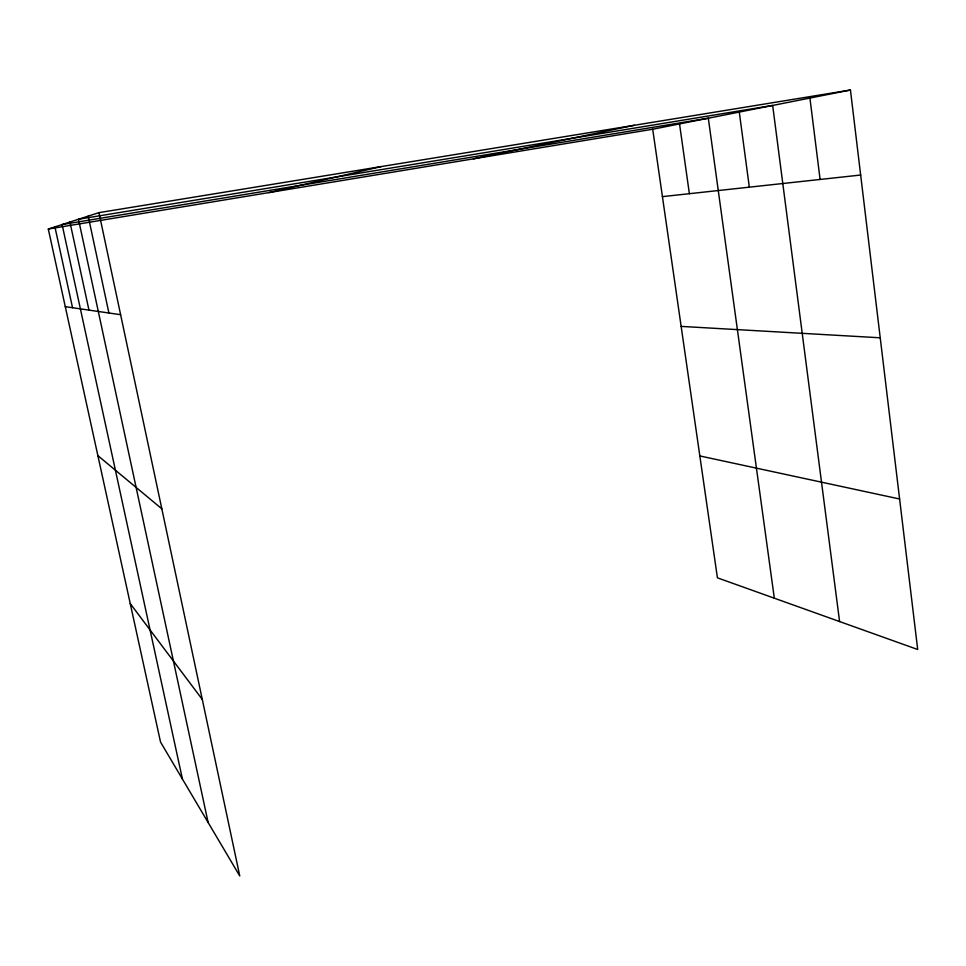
<?xml version="1.0" encoding="UTF-8"?>
<svg xmlns="http://www.w3.org/2000/svg" width="966" height="966" viewBox="0 0 966 966"><rect width="100%" height="100%" fill="white"/><g stroke="black" fill="none" stroke-linecap="round" stroke-linejoin="round"><path stroke-width="1.45" d="M98.955 212.641L239.761 875.981L160.537 742.069L48.3 229.027L98.955 212.641L850.442 90.019L917.7 649.502L717.424 577.837L652.702 129.239L850.442 90.019M268.995 192.596L381.123 166.599M473.4 158.847L634.396 125.266M48.3 229.027L652.702 129.239M662.422 196.629L860.658 175.039M681.151 326.399L880.231 337.798M65.29 306.681L120.617 314.699M699.843 455.952L899.612 498.999M97.88 455.638L161.817 508.804M130.241 603.581L202.28 699.432M182.429 779.067L62.102 224.571L708.32 118.202L774.321 598.195M54.917 226.889L72.535 307.731M69.926 222.035L88.957 310.11M88.196 216.118L108.904 313.008M208.125 822.513L78.487 219.258L772.667 105.439L839.587 621.549M679.533 123.914L689.374 193.695M739.28 112.068L749.326 187.162M809.919 98.049L820.098 179.459"/></g></svg>
